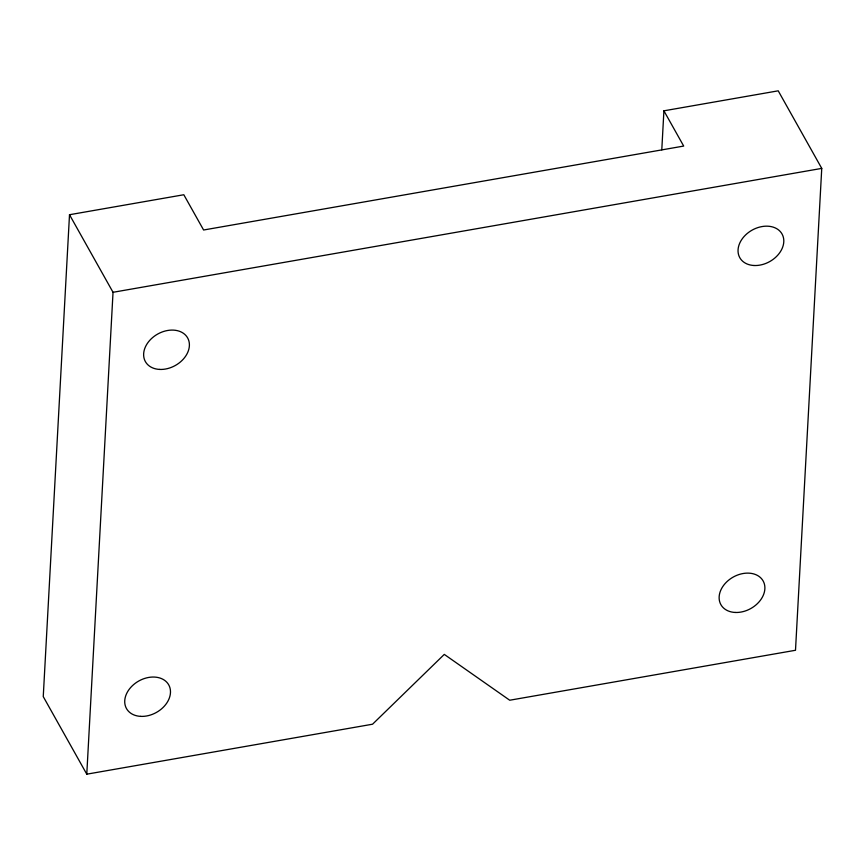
<?xml version="1.0" encoding="UTF-8"?>
<svg xmlns="http://www.w3.org/2000/svg" width="865" height="865" viewBox="0 0 865 865"><rect width="100%" height="100%" fill="white"/><g stroke="black" fill="none" stroke-linecap="round" stroke-linejoin="round"><path stroke-width="1.3" d="M663.909 110.817L683.696 146.066L203.599 230.004L183.812 194.744L69.503 214.725L43.25 696.606L86.781 774.175L372.555 724.21L444.286 654.394L509.723 700.228L795.497 650.275L821.75 168.394L778.219 90.825L663.909 110.817L661.79 149.85M86.781 774.175L113.034 292.294L69.503 214.725M113.034 292.294L821.75 168.394M140.681 716.371A24.22 18.024 -29.3 0 0 169.962 687.87A24.22 18.024 -29.3 0 0 132.183 685.913A24.22 18.024 -29.3 0 0 140.681 716.371M159.582 369.42A24.22 18.024 -29.3 0 0 188.873 340.918A24.22 18.024 -29.3 0 0 151.094 338.961A24.22 18.024 -29.3 0 0 159.582 369.42M735.088 612.452A24.22 18.024 -29.3 0 0 764.368 583.951A24.22 18.024 -29.3 0 0 726.589 581.994A24.22 18.024 -29.3 0 0 735.088 612.452M753.988 265.501A24.22 18.024 -29.3 0 0 783.279 236.999A24.22 18.024 -29.3 0 0 745.5 235.042A24.22 18.024 -29.3 0 0 753.988 265.501"/></g></svg>
